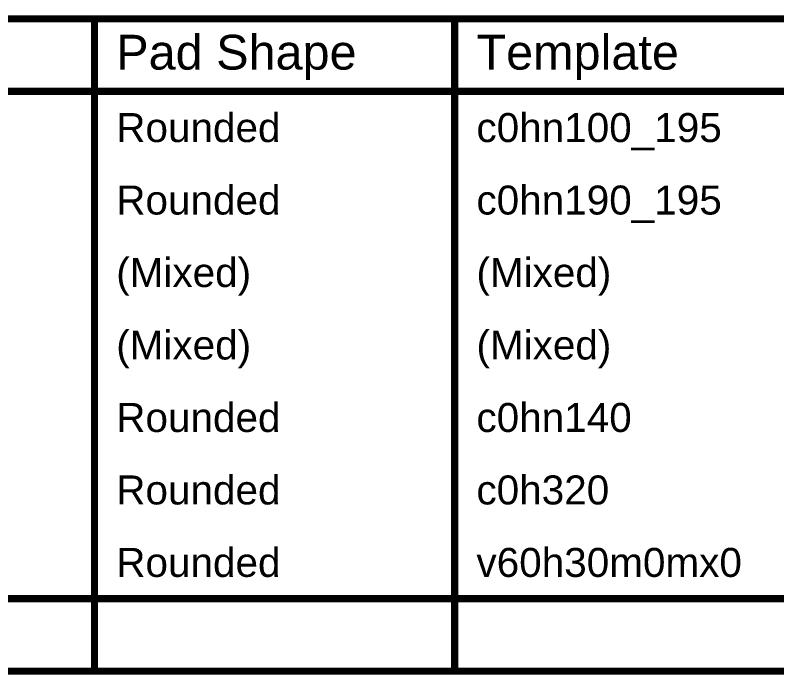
# Model space of a CAD drawing. Header units: inches. Extents: x -6 to 328, y -6 to 90.
# Drawn here: x 132.6 to 172.65, y 54.93 to 89.6 of the extents above; entities that cross this region are included whole.
import ezdxf

# ---------------------------------------------------------------- set-up
doc = ezdxf.new("R2010")
doc.units = ezdxf.units.IN
doc.layers.add('Drill Drawing', color=1, linetype='Continuous')
doc.styles.add('Arial', font='', dxfattribs={"height": 0.2})
doc.styles.get('Arial').set_extended_font_data('Arial')

msp = doc.modelspace()

# ---------------------------------------------------------------- linework, layer by layer
at = {"layer": 'Drill Drawing'}
for points in [[(-5.708, 89.408, 0.381, 0.381, 0), (327.497, 89.408, 0.381, 0.381, 0)], [(136.772, 55.118, 0.381, 0.381, 0), (136.772, 89.408, 0.381, 0.381, 0)], [(155.716, 55.118, 0.381, 0.381, 0), (155.716, 89.408, 0.381, 0.381, 0)], [(-5.708, 85.598, 0.381, 0.381, 0), (327.497, 85.598, 0.381, 0.381, 0)], [(-5.708, 58.928, 0.381, 0.381, 0), (327.497, 58.928, 0.381, 0.381, 0)], [(-5.708, 55.118, 0.381, 0.381, 0), (327.497, 55.118, 0.381, 0.381, 0)]]:
    msp.add_lwpolyline(points, format="xyseb", dxfattribs=at)
for points in [[(136.677, 89.408, 0.191, 0.191, 1), (136.868, 89.408, 0.191, 0.191, 1)], [(155.62, 89.408, 0.191, 0.191, 1), (155.811, 89.408, 0.191, 0.191, 1)], [(136.677, 55.118, 0.191, 0.191, 1), (136.868, 55.118, 0.191, 0.191, 1)], [(155.62, 55.118, 0.191, 0.191, 1), (155.811, 55.118, 0.191, 0.191, 1)]]:
    msp.add_lwpolyline(points, format="xyseb", close=True, dxfattribs=at)

# ---------------------------------------------------------------- texts
at = {"layer": 'Drill Drawing', "style": 'Arial'}
for s, height, p in [('Pad Shape', 1.8288, (137.915, 86.741)), ('Template', 1.8288, (156.859, 86.741)), ('Rounded', 1.524, (137.915, 82.931)), ('c0hn100_195', 1.524, (156.859, 82.931)), ('Rounded', 1.524, (137.915, 79.121)), ('c0hn190_195', 1.524, (156.859, 79.121)), ('(Mixed)', 1.524, (137.915, 75.311)), ('(Mixed)', 1.524, (156.859, 75.311)), ('(Mixed)', 1.524, (137.915, 71.501)), ('(Mixed)', 1.524, (156.859, 71.501)), ('Rounded', 1.524, (137.915, 67.691)), ('c0hn140', 1.524, (156.859, 67.691)), ('Rounded', 1.524, (137.915, 63.881)), ('c0h320', 1.524, (156.859, 63.881)), ('Rounded', 1.524, (137.915, 60.071)), ('v60h30m0mx0', 1.524, (156.859, 60.071))]:
    msp.add_text(s, height=height, dxfattribs=at).set_placement(p)

doc.saveas('drawing.dxf')
